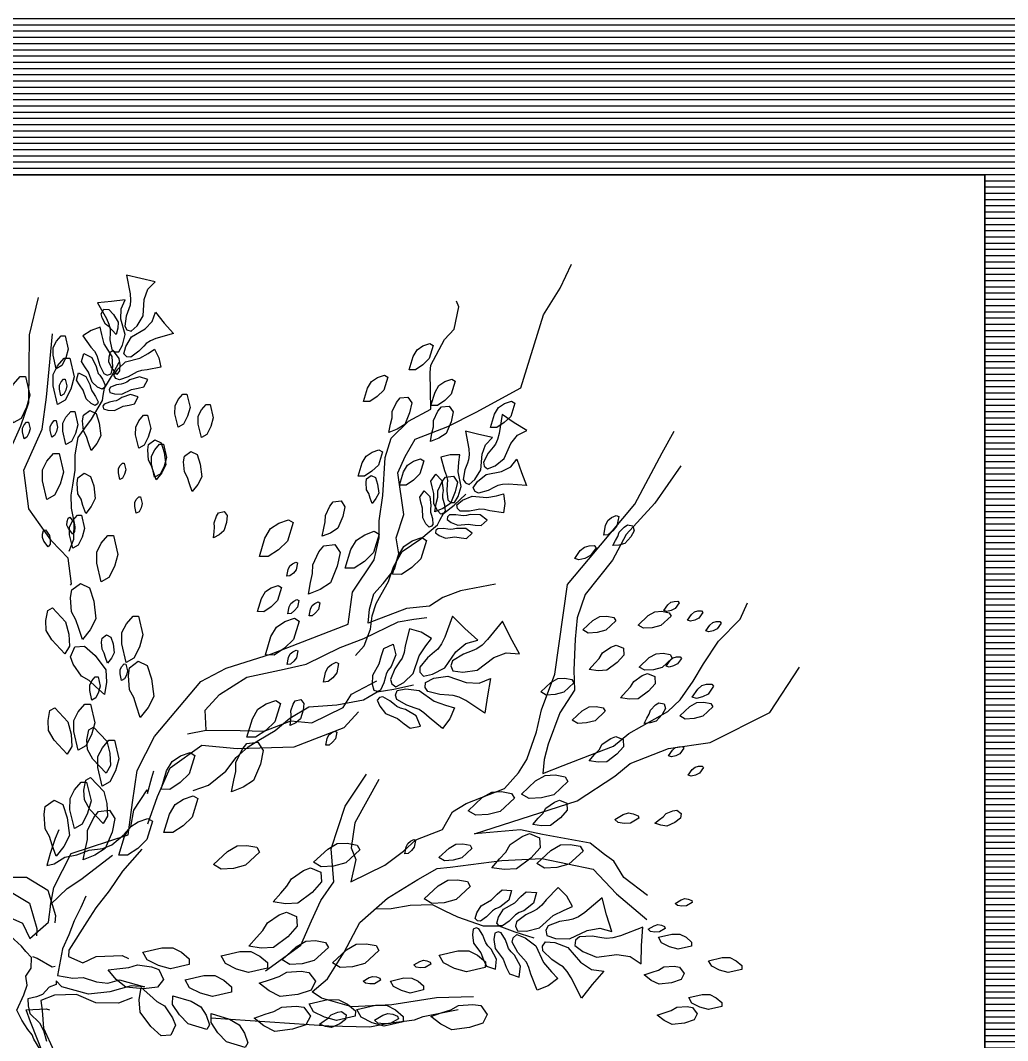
# Model space of a CAD drawing. Header units: millimetres. Extents: x 935 to 13922, y 3203 to 7816.
# Drawn here: x 2449.5 to 2607.7, y 7175.2 to 7338.7 of the extents above; entities that cross this region are included whole.
import ezdxf

# ---------------------------------------------------------------- set-up
doc = ezdxf.new("R2010")
doc.units = ezdxf.units.MM
doc.layers.get('0').update_dxf_attribs({"lineweight": 20})
doc.layers.get('Defpoints').update_dxf_attribs({"lineweight": 20})
for name, color, linetype, lineweight in [('ALBERO_rami', 33, 'Continuous', 5), ('campiture', 253, 'Continuous', 0), ('PALMA_pianta - trees palm', 74, 'Continuous', 5), ('quote', 181, 'Continuous', 0)]:
    doc.layers.add(name, color=color, linetype=linetype, lineweight=lineweight)
doc.layers.add('FIORITURA - flower', color=7, linetype='Continuous', lineweight=5, true_color=0xeb00eb)
doc.layers.add('VEGETAZIONE', color=7, linetype='Continuous', lineweight=5, true_color=0x387000)
doc.styles.get("Standard").update_dxf_attribs({"font": 'arial.ttf', "height": 12})
doc.dimstyles.new('Copia di ISO-25', dxfattribs={"dimtxt": 18, "dimasz": 4, "dimexe": 4, "dimexo": 300, "dimtad": 1, "dimdec": 0, "dimtxsty": 'Standard', "dimblk": 'OBLIQUE', "dimcen": 2.5, "dimse1": 1, "dimse2": 1, "dimadec": 0, "dimazin": 0, "dimtfac": 1, "dimtdec": 0, "dimtmove": 0, "dimatfit": 3, "dimfxl": 1, "dimfxlon": 1, "dimarcsym": 0})

# ---------------------------------------------------------------- blocks, each defined once
blk = doc.blocks.new('_Oblique')
at = {"color": 0, "linetype": 'ByBlock', "lineweight": -2}
blk.add_line((-0.5, -0.5), (0.5, 0.5), dxfattribs=at)
blk = doc.blocks.new('*D97')
at = {"layer": 'Defpoints', "color": 0, "lineweight": 15, "transparency": 16777216}
for p in [(2634.07, 7493.35), (2604.07, 7313.95), (2634.07, 7313.95)]:
    blk.add_point(p, dxfattribs=at)
at = {"layer": 'quote', "color": 0, "lineweight": -2, "transparency": 16777216}
blk.add_line((2604.07, 7493.35), (2634.07, 7493.35), dxfattribs=at)
at = {"layer": 'quote', "color": 0, "lineweight": -2, "transparency": 16777216, "xscale": 4, "yscale": 4, "zscale": 4, "rotation": 180}
blk.add_blockref('_Oblique', (2604.07, 7493.35), dxfattribs=at)
at = {"layer": 'quote', "color": 0, "lineweight": -2, "transparency": 16777216, "xscale": 4, "yscale": 4, "zscale": 4}
blk.add_blockref('_Oblique', (2634.07, 7493.35), dxfattribs=at)
at = {"layer": 'quote', "color": 0, "lineweight": 15, "transparency": 16777216, "insert": (2619.07, 7500.1), "char_height": 12, "attachment_point": 5}
blk.add_mtext('30', dxfattribs=at)

msp = doc.modelspace()

# ---------------------------------------------------------------- hatches: boundary and pattern name
at = {"layer": 'campiture'}
h = msp.add_hatch(dxfattribs=at)
h.set_pattern_fill('_USER', color=256, pattern_type=0)
h.set_pattern_definition([(0, (0, 0), (0, 1), [])])
h.paths.add_polyline_path([(1224.07, 5771.18), (2604.07, 5771.18), (2604.07, 7313.95), (2054.07, 7313.95), (2054.07, 7343.95), (2634.07, 7343.95), (2634.07, 5741.18), (1194.07, 5741.18), (1194.07, 7343.95), (1923.65, 7343.95), (1923.65, 7313.95), (1224.07, 7313.95), (1224.07, 6125.18), (1684.07, 6125.18), (1684.07, 6125.18), (1224.07, 6125.18)])

# ---------------------------------------------------------------- linework, layer by layer
for p, q in [((2604.07, 7313.95), (2054.07, 7313.95)), ((2604.07, 5771.18), (2604.07, 7313.95))]:
    msp.add_line(p, q)
at = {"layer": 'ALBERO_rami', "linetype": 'Continuous'}
for points in [[(2525.64, 7248.34), (2520.08, 7247.27), (2517.25, 7246.17), (2515.07, 7244.78), (2511.4, 7244.45), (2506.21, 7242.43), (2505.26, 7242.07), (2505.47, 7244.32), (2506.16, 7246.76), (2507.68, 7248.43), (2509.49, 7250.76), (2510.17, 7253.2), (2509.73, 7255.74), (2510.99, 7259.49), (2510.03, 7266.17), (2511.19, 7268.79), (2512.81, 7271.59), (2518.01, 7273.61), (2522.55, 7275.91), (2529.73, 7279.79), (2533.34, 7291.5), (2536.01, 7295.79), (2537.87, 7299.63)], [(2452.41, 7294.3), (2450.93, 7288.3), (2450.82, 7277.4), (2449.56, 7273.65), (2446.96, 7267.76), (2446.64, 7264.38), (2445.14, 7265.43), (2442.16, 7267.52), (2438.04, 7269.73), (2431.75, 7270.54), (2428.17, 7278.38), (2427.83, 7282.05)], [(2454.38, 7196.81), (2454.88, 7199.72), (2457.67, 7205.15), (2466.82, 7208.15), (2467.53, 7213.32), (2468.25, 7218.48), (2471.03, 7223.9), (2478.46, 7232.75), (2482.52, 7234.87), (2489.79, 7237.15), (2497.34, 7240.08), (2502.06, 7241.91), (2502.78, 7247.07), (2506.21, 7252.21), (2507.01, 7255.77), (2507.03, 7258.5), (2507.64, 7262.53), (2507.99, 7268.64), (2508.96, 7271.73), (2511.72, 7274.43), (2515.31, 7276.36), (2515.18, 7282.28), (2515.29, 7283.41), (2517.5, 7287.52), (2519.02, 7289.2), (2519.81, 7292.76), (2519.44, 7293.71)], [(2457.58, 7248.19), (2457.73, 7248.38), (2457.21, 7252.52), (2454.51, 7255.27), (2450.9, 7260.38), (2450.12, 7266.6), (2453.01, 7273.15), (2453.73, 7278.31), (2454.15, 7282.81), (2454.68, 7288.45)], [(2457.37, 7253.6), (2458.11, 7255.53), (2458.18, 7258.4), (2457.72, 7260.53), (2457.66, 7262.59), (2457.93, 7264.19), (2458.33, 7266.59), (2458.34, 7269.05), (2458.81, 7271.85), (2459.88, 7273.31), (2460.95, 7274.78), (2462.68, 7277.77), (2462.82, 7278.57), (2463.02, 7279.77), (2464.15, 7281.63), (2465.36, 7283.89)], [(2506.98, 7217.01), (2503.15, 7210.1), (2502.54, 7206.06), (2503.27, 7204.18), (2502.48, 7200.61), (2507.96, 7203.28), (2510.9, 7205.51), (2512.9, 7207.37), (2517.15, 7209.01), (2518.77, 7211.82), (2520.95, 7213.2), (2527.09, 7215.59), (2529.37, 7218.1), (2530.71, 7220.25), (2532.26, 7224.65), (2533.05, 7228.21), (2535.18, 7233.92), (2537.21, 7248.28), (2540.55, 7252.29), (2547.98, 7261.14), (2552.39, 7269.37), (2554.31, 7272.83)], [(2555.37, 7267.27), (2551.17, 7261.3), (2546.61, 7256.27), (2544.4, 7252.16), (2540.02, 7246.66), (2538.76, 7242.91), (2538.44, 7239.53), (2538.2, 7234.55), (2538.35, 7231.35), (2535.96, 7227.71), (2534.12, 7222.66), (2533.44, 7220.22), (2533.23, 7217.97), (2536.53, 7219.25), (2540.78, 7220.9), (2544.55, 7222.36), (2547.02, 7224.4), (2553.26, 7227.91), (2555.26, 7229.77), (2557.36, 7232.76), (2558.99, 7235.56), (2561.38, 7239.2), (2564.89, 7242.74), (2566.05, 7245.36)], [(2503.26, 7236.87), (2504.6, 7238.44), (2505.63, 7241.12), (2505.91, 7243.28), (2506.54, 7245.25), (2507.33, 7246.66), (2508.51, 7248.78), (2509.34, 7251.1), (2510.72, 7253.58), (2512.22, 7254.6), (2513.72, 7255.62), (2516.36, 7257.86), (2516.75, 7258.57), (2517.34, 7259.63), (2519.04, 7261.01), (2520.93, 7262.73)], [(2479.32, 7224.94), (2479.16, 7228.14), (2481.45, 7230.65), (2485.8, 7233.43), (2491.83, 7234.68), (2495.32, 7235.49), (2500.8, 7238.16), (2504.58, 7239.63), (2510.06, 7242.3), (2512.6, 7242.74), (2514.67, 7243)], [(2550.04, 7198.43), (2546.21, 7201.29), (2544.64, 7203.94), (2543.15, 7204.99), (2540.82, 7206.8), (2533.22, 7208.19), (2529.65, 7208.98), (2522.31, 7208.3), (2538.73, 7213.59), (2544.79, 7217.57), (2547.25, 7219.61), (2553.39, 7221.99), (2560.08, 7222.96), (2569.62, 7227.74), (2574.4, 7235.03)], [(2476.3, 7224.32), (2479.32, 7224.94), (2484.77, 7224.89), (2488.62, 7224.75), (2492.87, 7226.4), (2496.25, 7226.09), (2501.26, 7228.57), (2502.6, 7230.72), (2506.67, 7232.84)], [(2477.24, 7215.25), (2479.67, 7216.11), (2482.45, 7218.36), (2484.11, 7220.53), (2486.02, 7222.26), (2487.76, 7223.3), (2490.37, 7224.86), (2492.71, 7226.85), (2495.76, 7228.67), (2498.02, 7228.84), (2500.27, 7229.01), (2504.53, 7229.78), (2505.4, 7230.3), (2506.7, 7231.08), (2509.4, 7231.51), (2512.52, 7232.2)], [(2469.94, 7209.91), (2471.49, 7214.31), (2473.52, 7218.89), (2478.63, 7222.51), (2484.27, 7221.98), (2493.39, 7222.26), (2501.42, 7225.37), (2503.7, 7227.89)], [(2455.72, 7208.93), (2455.12, 7207.56), (2454.34, 7205.18), (2453.76, 7203.25), (2454.98, 7203.53), (2456.66, 7204.56), (2458.6, 7204.94), (2460.57, 7205.7), (2462.73, 7205.97), (2464.21, 7206.55), (2466.2, 7208.26), (2467.26, 7209.43), (2467.74, 7212.08), (2469.87, 7215.36), (2469.9, 7214.8), (2470.61, 7217.35), (2470.95, 7218.43)], [(2488.81, 7186.34), (2494.48, 7190.45), (2496.21, 7194.38), (2497.66, 7197.65), (2499.76, 7200.64), (2499.34, 7205.91), (2501.58, 7212.75), (2505.02, 7217.88)], [(2430.98, 7198.08), (2441, 7200.06), (2442.11, 7197.74), (2445.34, 7195.41), (2447.86, 7194.9), (2449.9, 7194.01), (2451.08, 7191.51), (2454.07, 7194.15), (2454.43, 7197.03), (2457.06, 7199.53), (2459.23, 7201.01), (2464.29, 7204.87)], [(2468.98, 7205.85), (2465.91, 7202.33), (2463.75, 7199.17), (2461.64, 7196.45), (2460.19, 7194.19), (2457.28, 7189.69), (2457.27, 7188.63), (2459.57, 7187.61), (2461.7, 7188.65), (2465.87, 7188.79), (2466.89, 7188.34)], [(2443.82, 7204.45), (2445.04, 7202.28), (2448.04, 7201.36), (2450.5, 7201.37), (2453.95, 7199.3), (2455.15, 7195.23), (2455.05, 7194.04)], [(2522.13, 7182.18), (2516.2, 7182.05), (2509.04, 7180.9), (2502.65, 7180.59), (2497.77, 7181.96), (2496.28, 7183.01), (2498.74, 7185.05), (2501.42, 7189.34), (2503.92, 7194.11), (2508.38, 7198.01), (2513.21, 7200.97), (2516.33, 7202.73), (2518.4, 7202.99), (2526.68, 7204.03), (2533.08, 7204.34), (2541.34, 7202.66), (2545.06, 7198.67), (2549.9, 7194.58)], [(2440.87, 7202.37), (2442.09, 7200.2), (2445.09, 7199.28), (2447.55, 7199.29), (2451, 7197.22), (2452.2, 7193.15), (2452.11, 7191.96)], [(2460.03, 7198.31), (2459.23, 7196.48), (2458.16, 7194.37), (2457.31, 7192.15), (2456.31, 7189.87), (2455.51, 7185.59), (2457.93, 7185.2), (2459.6, 7185.28), (2461.75, 7184.61), (2463.55, 7184.36), (2465.42, 7184.9), (2469.44, 7183.81), (2467.31, 7183.93), (2463.9, 7182.98), (2460.45, 7182.59), (2456.21, 7183.78), (2455.27, 7184.74), (2455.3, 7184.18), (2454.15, 7183.74), (2453.09, 7182.57), (2452.1, 7182.19), (2450.72, 7181.84), (2450.77, 7180.73), (2451.06, 7179.51), (2452.58, 7178.02), (2453.25, 7176.77), (2453.73, 7175.07)], [(2506.43, 7196.31), (2508.95, 7196.35), (2511.98, 7196.9), (2515.52, 7196.96), (2517.56, 7195.97), (2519.6, 7194.99), (2523.67, 7193.54), (2524.69, 7193.55), (2526.21, 7193.57), (2528.75, 7192.6), (2531.81, 7191.63)], [(2452.73, 7173.73), (2451.7, 7175.41), (2451.45, 7176.07), (2450.73, 7176.93), (2449.77, 7178.45), (2448.97, 7180.03), (2450.07, 7182.53), (2450.61, 7184.07), (2450.43, 7185.51), (2451.26, 7186.78), (2451.35, 7188.51), (2450.41, 7189.47), (2449.7, 7190.33), (2447.95, 7191.92)], [(2451.49, 7188.66), (2452.25, 7188.36), (2454.66, 7187.02), (2455.11, 7187.09)], [(2467.45, 7182.01), (2465.24, 7181.15), (2461.62, 7181.23), (2458.56, 7182.58), (2455.01, 7182.47), (2452.8, 7181.61), (2453.01, 7180), (2453.27, 7177.14), (2454.88, 7173.54), (2457.23, 7171.28), (2459.49, 7169.83), (2462.12, 7165.78), (2464.06, 7162.95), (2463.35, 7158.23), (2465.85, 7151.81)], [(2488.99, 7136.75), (2488.74, 7137.4), (2484.91, 7140.26), (2482.22, 7143.02), (2478.21, 7146.35), (2475.4, 7147.97), (2472.89, 7150.25), (2471.97, 7152.61), (2470.98, 7156.57), (2469.88, 7159.4), (2468.5, 7161.58), (2467.29, 7163.28), (2463.18, 7165.49), (2459.06, 7167.69), (2457.49, 7170.34), (2453.56, 7172.07), (2452.28, 7175.37), (2451.18, 7178.2), (2450.45, 7180.09), (2453.65, 7180.25), (2454.23, 7180.1)], [(2480.07, 7178.83), (2498.95, 7177.53), (2505.53, 7177.37), (2508.54, 7177.99), (2512.68, 7178.51), (2514.1, 7179.06), (2519.66, 7180.13)]]:
    msp.add_lwpolyline(points, dxfattribs=at)
at = {"layer": 'FIORITURA - flower', "color": 232, "linetype": 'Continuous', "true_color": 0xe00070}
for points in [[(2467.11, 7294.87), (2467.19, 7293.87), (2467.12, 7293.04), (2466.92, 7292.46), (2466.51, 7291.31), (2466.26, 7289.67), (2466.61, 7289.12), (2467.28, 7288.88), (2468.23, 7289.74), (2469.22, 7291.33), (2469.38, 7293.97), (2469.95, 7295.61), (2471.13, 7296.81), (2468.82, 7297.3), (2466.54, 7297.87), (2467.11, 7294.87)], [(2463.34, 7290.9), (2463.72, 7290.03), (2463.91, 7289.25), (2463.91, 7288.67), (2463.9, 7287.51), (2464.18, 7285.96), (2464.66, 7285.57), (2465.34, 7285.57), (2465.93, 7286.63), (2466.32, 7288.37), (2465.66, 7290.79), (2465.67, 7292.44), (2466.35, 7293.88), (2464.13, 7293.61), (2461.9, 7293.42), (2463.34, 7290.9)], [(2471.26, 7287.69), (2470.38, 7287.33), (2469.7, 7286.91), (2469.3, 7286.49), (2468.5, 7285.65), (2467.22, 7284.73), (2466.6, 7284.79), (2466.11, 7285.26), (2466.43, 7286.43), (2467.36, 7287.95), (2469.52, 7289.23), (2470.66, 7290.41), (2471.17, 7291.93), (2472.58, 7290.18), (2474.05, 7288.5), (2471.26, 7287.69)], [(2460.85, 7286.34), (2461.43, 7285.65), (2461.81, 7284.99), (2461.96, 7284.46), (2462.26, 7283.4), (2462.93, 7282.07), (2463.47, 7281.84), (2464.08, 7282.02), (2464.33, 7283.14), (2464.24, 7284.82), (2462.99, 7286.85), (2462.57, 7288.35), (2462.32, 7289.5), (2460.86, 7289.01), (2459.57, 7288.14), (2460.85, 7286.34)], [(2461.71, 7283.24), (2461.83, 7282.62), (2462.02, 7282.12), (2462.25, 7281.81), (2462.69, 7281.18), (2463.13, 7280.22), (2463.02, 7279.83), (2462.65, 7279.57), (2461.92, 7279.92), (2461.04, 7280.72), (2460.48, 7282.3), (2459.85, 7283.19), (2459.35, 7284.02), (2459.71, 7285.3), (2460.97, 7284.66), (2461.71, 7283.24)], [(2469.87, 7282.69), (2468.97, 7282.59), (2468.24, 7282.38), (2467.77, 7282.11), (2466.81, 7281.56), (2465.41, 7281.06), (2464.86, 7281.28), (2464.54, 7281.83), (2465.14, 7282.81), (2466.38, 7283.95), (2468.69, 7284.54), (2470.04, 7285.32), (2471.02, 7285.98), (2471.72, 7284.6), (2472.04, 7283.09), (2469.87, 7282.69)], [(2460.69, 7280.31), (2460.81, 7279.75), (2460.98, 7279.3), (2461.18, 7279.01), (2461.59, 7278.43), (2461.99, 7277.57), (2461.89, 7277.21), (2461.55, 7276.97), (2460.89, 7277.29), (2460.09, 7278.02), (2459.58, 7279.45), (2459, 7280.27), (2458.55, 7281.01), (2458.88, 7282.19), (2460.02, 7281.6), (2460.69, 7280.31)], [(2467.1, 7281.06), (2466.58, 7280.7), (2466.09, 7280.47), (2465.71, 7280.4), (2464.95, 7280.26), (2463.97, 7279.88), (2463.78, 7279.52), (2463.86, 7279.07), (2464.63, 7278.82), (2465.82, 7278.78), (2467.32, 7279.52), (2468.4, 7279.73), (2469.33, 7279.97), (2469.97, 7281.15), (2468.62, 7281.56), (2467.1, 7281.06)], [(2465.79, 7278.25), (2465.31, 7277.92), (2464.87, 7277.72), (2464.53, 7277.65), (2463.83, 7277.52), (2462.94, 7277.18), (2462.77, 7276.85), (2462.84, 7276.44), (2463.54, 7276.22), (2464.62, 7276.18), (2465.99, 7276.85), (2466.97, 7277.04), (2467.81, 7277.26), (2468.39, 7278.33), (2467.17, 7278.71), (2465.79, 7278.25)], [(2526.26, 7272.49), (2526, 7271.53), (2525.65, 7270.76), (2525.27, 7270.29), (2524.5, 7269.33), (2523.72, 7267.87), (2523.86, 7267.24), (2524.41, 7266.79), (2525.59, 7267.28), (2527.06, 7268.46), (2528.1, 7270.89), (2529.18, 7272.23), (2530.69, 7272.98), (2528.68, 7274.21), (2526.73, 7275.51), (2526.26, 7272.49)], [(2521.37, 7270.02), (2521.44, 7269.07), (2521.36, 7268.27), (2521.16, 7267.73), (2520.77, 7266.64), (2520.51, 7265.08), (2520.84, 7264.55), (2521.47, 7264.32), (2522.38, 7265.13), (2523.34, 7266.63), (2523.52, 7269.14), (2524.08, 7270.68), (2525.21, 7271.82), (2523.02, 7272.3), (2520.86, 7272.87), (2521.37, 7270.02)], [(2517.5, 7266.55), (2517.82, 7265.7), (2517.95, 7264.96), (2517.92, 7264.41), (2517.85, 7263.31), (2518.03, 7261.83), (2518.46, 7261.44), (2519.1, 7261.4), (2519.71, 7262.37), (2520.18, 7263.99), (2519.69, 7266.32), (2519.79, 7267.87), (2519.94, 7269.04), (2518.4, 7269.06), (2516.9, 7268.68), (2517.5, 7266.55)], [(2527.76, 7264.34), (2526.81, 7264.29), (2526.03, 7264.12), (2525.51, 7263.86), (2524.47, 7263.34), (2522.96, 7262.91), (2522.4, 7263.17), (2522.1, 7263.77), (2522.79, 7264.77), (2524.17, 7265.89), (2526.64, 7266.37), (2528.11, 7267.11), (2529.1, 7268.36), (2529.84, 7266.24), (2530.66, 7264.17), (2527.76, 7264.34)], [(2517.27, 7263.35), (2517.18, 7262.72), (2517.19, 7262.19), (2517.3, 7261.81), (2517.51, 7261.07), (2517.6, 7260.02), (2517.36, 7259.69), (2516.93, 7259.57), (2516.36, 7260.14), (2515.8, 7261.19), (2515.8, 7262.87), (2515.5, 7263.92), (2515.31, 7264.86), (2516.08, 7265.96), (2517.05, 7264.93), (2517.27, 7263.35)], [(2515.33, 7260.92), (2515.25, 7260.35), (2515.26, 7259.87), (2515.36, 7259.53), (2515.55, 7258.85), (2515.63, 7257.9), (2515.42, 7257.6), (2515.02, 7257.49), (2514.51, 7258.01), (2514, 7258.96), (2513.99, 7260.49), (2513.72, 7261.45), (2513.55, 7262.3), (2514.25, 7263.3), (2515.13, 7262.37), (2515.33, 7260.92)], [(2524.77, 7260.09), (2523.89, 7260.3), (2523.14, 7260.35), (2522.6, 7260.25), (2521.52, 7260.05), (2520.03, 7260.05), (2519.58, 7260.44), (2519.47, 7261.07), (2520.36, 7261.79), (2521.92, 7262.45), (2524.28, 7262.23), (2525.82, 7262.51), (2526.96, 7262.81), (2527.16, 7261.27), (2526.96, 7259.74), (2524.77, 7260.09)], [(2521.62, 7259.48), (2521.01, 7259.32), (2520.48, 7259.27), (2520.09, 7259.33), (2519.33, 7259.45), (2518.28, 7259.42), (2517.97, 7259.14), (2517.9, 7258.7), (2518.54, 7258.2), (2519.65, 7257.77), (2521.31, 7257.96), (2522.4, 7257.79), (2523.35, 7257.72), (2524.35, 7258.6), (2523.22, 7259.45), (2521.62, 7259.48)], [(2519.44, 7257.27), (2518.88, 7257.12), (2518.4, 7257.08), (2518.05, 7257.14), (2517.36, 7257.25), (2516.41, 7257.22), (2516.13, 7256.97), (2516.06, 7256.56), (2516.65, 7256.11), (2517.65, 7255.72), (2519.16, 7255.89), (2520.15, 7255.74), (2521.02, 7255.67), (2521.93, 7256.48), (2520.9, 7257.24), (2519.44, 7257.27)], [(2517.56, 7239.81), (2517.04, 7238.74), (2516.45, 7237.93), (2515.9, 7237.46), (2514.79, 7236.53), (2513.54, 7235), (2513.56, 7234.23), (2514.11, 7233.58), (2515.59, 7233.88), (2517.57, 7234.92), (2519.33, 7237.51), (2520.9, 7238.84), (2522.84, 7239.36), (2520.77, 7241.25), (2518.79, 7243.22), (2517.56, 7239.81)], [(2524.39, 7239.44), (2523.51, 7238.55), (2522.65, 7237.94), (2521.94, 7237.67), (2520.52, 7237.11), (2518.76, 7236.02), (2518.51, 7235.25), (2518.83, 7234.42), (2520.41, 7234.21), (2522.73, 7234.56), (2525.38, 7236.55), (2527.39, 7237.33), (2529.5, 7237.19), (2528.08, 7239.78), (2526.79, 7242.41), (2524.39, 7239.44)], [(2511.2, 7238.47), (2511.01, 7237.36), (2510.69, 7236.47), (2510.31, 7235.9), (2509.55, 7234.76), (2508.82, 7233.04), (2509.04, 7232.34), (2509.71, 7231.9), (2510.98, 7232.56), (2512.5, 7234.03), (2513.42, 7236.85), (2514.5, 7238.47), (2515.4, 7239.64), (2513.74, 7240.63), (2511.88, 7241.16), (2511.2, 7238.47)], [(2508.95, 7235.15), (2508.45, 7234.53), (2508.14, 7233.94), (2508.02, 7233.47), (2507.78, 7232.54), (2507.23, 7231.35), (2506.76, 7231.13), (2506.21, 7231.27), (2505.96, 7232.25), (2506.01, 7233.74), (2507.05, 7235.55), (2507.39, 7236.88), (2507.77, 7238.02), (2509.29, 7238.72), (2509.7, 7237), (2508.95, 7235.15)], [(2520.92, 7229.67), (2519.87, 7230.22), (2518.91, 7230.51), (2518.19, 7230.56), (2516.74, 7230.64), (2514.83, 7231.12), (2514.39, 7231.75), (2514.44, 7232.59), (2515.81, 7233.24), (2518.01, 7233.59), (2520.97, 7232.57), (2523.03, 7232.45), (2524.89, 7233.19), (2524.36, 7230.43), (2523.95, 7227.67), (2520.92, 7229.67)], [(2515.03, 7226.94), (2514.21, 7227.71), (2513.43, 7228.23), (2512.78, 7228.47), (2511.48, 7228.93), (2509.87, 7229.86), (2509.63, 7230.56), (2509.9, 7231.31), (2511.32, 7231.54), (2513.41, 7231.28), (2515.84, 7229.56), (2517.68, 7228.91), (2519.1, 7228.51), (2518.36, 7226.72), (2517.18, 7225.19), (2515.03, 7226.94)], [(2511.24, 7228.25), (2510.47, 7228.45), (2509.87, 7228.73), (2509.49, 7229.04), (2508.74, 7229.65), (2507.59, 7230.27), (2507.08, 7230.16), (2506.73, 7229.72), (2507.11, 7228.79), (2508.04, 7227.62), (2509.96, 7226.79), (2511.03, 7225.93), (2512.01, 7225.25), (2513.65, 7225.59), (2512.95, 7227.21), (2511.24, 7228.25)], [(2526.35, 7196.56), (2525.68, 7196.29), (2525.17, 7195.97), (2524.86, 7195.66), (2524.25, 7195.03), (2523.27, 7194.34), (2522.8, 7194.39), (2522.43, 7194.75), (2522.68, 7195.63), (2523.39, 7196.78), (2525.04, 7197.73), (2525.91, 7198.62), (2526.73, 7199.34), (2528.24, 7199.21), (2527.78, 7197.67), (2526.35, 7196.56)], [(2530.18, 7195.98), (2529.45, 7195.68), (2528.88, 7195.33), (2528.54, 7194.99), (2527.87, 7194.29), (2526.79, 7193.54), (2526.28, 7193.59), (2525.88, 7193.98), (2526.15, 7194.95), (2526.93, 7196.22), (2528.74, 7197.27), (2529.7, 7198.25), (2530.6, 7199.04), (2532.26, 7198.9), (2531.76, 7197.2), (2530.18, 7195.98)], [(2533.79, 7197.72), (2533.07, 7196.86), (2532.35, 7196.24), (2531.74, 7195.94), (2530.51, 7195.33), (2529.02, 7194.21), (2528.86, 7193.49), (2529.21, 7192.78), (2530.65, 7192.72), (2532.7, 7193.22), (2534.91, 7195.21), (2536.66, 7196.07), (2538.02, 7196.64), (2537.08, 7198.32), (2535.73, 7199.71), (2533.79, 7197.72)], [(2539.97, 7195.7), (2538.98, 7195.03), (2538.07, 7194.63), (2537.36, 7194.5), (2535.93, 7194.24), (2534.09, 7193.55), (2533.72, 7192.87), (2533.87, 7192.03), (2535.3, 7191.55), (2537.53, 7191.46), (2540.36, 7192.83), (2542.38, 7193.19), (2544.32, 7192.67), (2543.47, 7195.34), (2542.74, 7198.04), (2539.97, 7195.7)], [(2524.97, 7189.83), (2524.46, 7190.34), (2524.11, 7190.83), (2523.95, 7191.24), (2523.64, 7192.06), (2523.01, 7193.08), (2522.56, 7193.22), (2522.08, 7193.04), (2521.96, 7192.13), (2522.16, 7190.79), (2523.3, 7189.26), (2523.75, 7188.1), (2524.21, 7187.12), (2525.65, 7186.64), (2525.84, 7188.23), (2524.97, 7189.83)], [(2545.7, 7191.96), (2544.49, 7191.63), (2543.45, 7191.54), (2542.69, 7191.66), (2541.18, 7191.89), (2539.11, 7191.82), (2538.51, 7191.27), (2538.38, 7190.39), (2539.64, 7189.43), (2541.83, 7188.57), (2545.11, 7188.97), (2547.25, 7188.63), (2549, 7187.46), (2549.07, 7190.41), (2549.26, 7193.34), (2545.7, 7191.96)], [(2528.72, 7188.85), (2528.16, 7189.41), (2527.77, 7189.95), (2527.6, 7190.41), (2527.25, 7191.31), (2526.56, 7192.43), (2526.07, 7192.58), (2525.55, 7192.38), (2525.41, 7191.38), (2525.63, 7189.91), (2526.88, 7188.23), (2527.37, 7186.95), (2527.89, 7185.87), (2529.47, 7185.34), (2529.68, 7187.1), (2528.72, 7188.85)], [(2531.34, 7185.82), (2531.03, 7186.9), (2530.61, 7187.74), (2530.16, 7188.27), (2529.27, 7189.31), (2528.34, 7190.93), (2528.48, 7191.65), (2529.09, 7192.17), (2530.43, 7191.66), (2532.12, 7190.38), (2533.36, 7187.68), (2534.62, 7186.2), (2535.65, 7185.15), (2534.12, 7183.97), (2532.34, 7183.23), (2531.34, 7185.82)], [(2537.81, 7185.24), (2537.17, 7186.24), (2536.5, 7186.97), (2535.89, 7187.37), (2534.68, 7188.17), (2533.26, 7189.54), (2533.19, 7190.31), (2533.66, 7191.01), (2535.17, 7190.89), (2537.25, 7190.09), (2539.31, 7187.72), (2541.03, 7186.59), (2543, 7186.3), (2541.17, 7184.18), (2539.44, 7181.99), (2537.81, 7185.24)]]:
    msp.add_lwpolyline(points, dxfattribs=at)
at = {"layer": 'PALMA_pianta - trees palm', "color": 95}
for points in [[(2463.77, 7289.6), (2463.2, 7290.03), (2462.65, 7291.04), (2462.48, 7291.64), (2462.92, 7292.41), (2463.71, 7292.37), (2464.46, 7291.55), (2465.19, 7290.32), (2465.14, 7289.34), (2464.9, 7288.36), (2464.25, 7289.05)], [(2455.29, 7282.86), (2454.79, 7285.01), (2454.8, 7286.27), (2455.31, 7287.28), (2456.07, 7288.16), (2456.7, 7288.16), (2457.2, 7286.01), (2456.81, 7284.62), (2456.17, 7283.36)], [(2511.81, 7282.71), (2512.45, 7284.82), (2513.09, 7285.91), (2514.03, 7286.53), (2515.13, 7286.91), (2515.68, 7286.59), (2515.03, 7284.49), (2514.01, 7283.48), (2512.83, 7282.7)], [(2465.01, 7281.94), (2464.08, 7283.17), (2463.72, 7283.98), (2463.76, 7284.77), (2464, 7285.55), (2464.4, 7285.73), (2465.33, 7284.49), (2465.48, 7283.5), (2465.43, 7282.51)], [(2455.49, 7277.14), (2454.79, 7280.14), (2454.8, 7281.91), (2455.51, 7283.32), (2456.58, 7284.55), (2457.46, 7284.55), (2458.16, 7281.54), (2457.62, 7279.6), (2456.73, 7277.84)], [(2448.41, 7274.21), (2447.71, 7277.22), (2447.72, 7278.98), (2448.43, 7280.4), (2449.5, 7281.63), (2450.38, 7281.62), (2451.07, 7278.62), (2450.54, 7276.68), (2449.65, 7274.91)], [(2504.53, 7277.63), (2505.18, 7279.74), (2505.81, 7280.83), (2506.76, 7281.45), (2507.86, 7281.83), (2508.4, 7281.52), (2507.76, 7279.41), (2506.73, 7278.4), (2505.55, 7277.62)], [(2456.04, 7278.54), (2455.79, 7279.61), (2455.79, 7280.24), (2456.05, 7280.75), (2456.43, 7281.19), (2456.74, 7281.19), (2456.99, 7280.11), (2456.8, 7279.42), (2456.48, 7278.79)], [(2515.33, 7276.98), (2515.98, 7279.09), (2516.61, 7280.18), (2517.56, 7280.8), (2518.66, 7281.18), (2519.2, 7280.86), (2518.56, 7278.76), (2517.53, 7277.75), (2516.35, 7276.97)], [(2474.81, 7273.5), (2474.31, 7275.65), (2474.32, 7276.91), (2474.83, 7277.92), (2475.59, 7278.8), (2476.22, 7278.79), (2476.72, 7276.65), (2476.33, 7275.26), (2475.69, 7274)], [(2509.09, 7274.97), (2509.1, 7275.99), (2509.81, 7277.47), (2510.37, 7278.17), (2511.62, 7278.32), (2512.24, 7277.37), (2511.91, 7275.81), (2511.12, 7273.94), (2509.93, 7273.17), (2508.6, 7272.63), (2508.86, 7273.95)], [(2478.54, 7271.83), (2478.05, 7273.98), (2478.05, 7275.24), (2478.56, 7276.25), (2479.32, 7277.13), (2479.95, 7277.13), (2480.45, 7274.98), (2480.06, 7273.59), (2479.43, 7272.33)], [(2515.72, 7273.54), (2515.73, 7274.56), (2516.45, 7276.04), (2517, 7276.74), (2518.26, 7276.88), (2518.88, 7275.94), (2518.55, 7274.37), (2517.75, 7272.5), (2516.57, 7271.73), (2515.23, 7271.19), (2515.49, 7272.51)], [(2524.88, 7273.46), (2525.53, 7275.57), (2526.16, 7276.66), (2527.11, 7277.28), (2528.21, 7277.66), (2528.75, 7277.34), (2528.11, 7275.23), (2527.08, 7274.22), (2525.9, 7273.45)], [(2456.84, 7270.7), (2456.34, 7272.85), (2456.34, 7274.11), (2456.85, 7275.12), (2457.61, 7276), (2458.24, 7276), (2458.74, 7273.85), (2458.36, 7272.46), (2457.72, 7271.2)], [(2460.13, 7272), (2459.63, 7272.89), (2459.51, 7274.53), (2459.64, 7275.41), (2460.65, 7276.17), (2461.66, 7275.66), (2462.16, 7274.14), (2462.41, 7272.12), (2461.77, 7270.86), (2460.88, 7269.73), (2460.44, 7271)], [(2468.51, 7270.11), (2468.01, 7272.26), (2468.02, 7273.52), (2468.53, 7274.53), (2469.29, 7275.41), (2469.92, 7275.4), (2470.42, 7273.26), (2470.03, 7271.87), (2469.4, 7270.61)], [(2450.14, 7271.65), (2449.89, 7272.72), (2449.89, 7273.35), (2450.15, 7273.86), (2450.53, 7274.3), (2450.84, 7274.29), (2451.09, 7273.22), (2450.9, 7272.53), (2450.58, 7271.9)], [(2454.56, 7271.9), (2454.31, 7272.97), (2454.31, 7273.6), (2454.57, 7274.1), (2454.95, 7274.55), (2455.26, 7274.54), (2455.51, 7273.47), (2455.32, 7272.78), (2455, 7272.15)], [(2470.57, 7267.32), (2470.07, 7268.21), (2469.95, 7269.85), (2470.08, 7270.73), (2471.09, 7271.48), (2472.1, 7270.97), (2472.6, 7269.46), (2472.84, 7267.44), (2472.21, 7266.18), (2471.32, 7265.04), (2470.88, 7266.32)], [(2471.05, 7265.46), (2470.55, 7267.61), (2470.56, 7268.87), (2471.07, 7269.88), (2471.83, 7270.76), (2472.46, 7270.76), (2472.96, 7268.61), (2472.57, 7267.22), (2471.94, 7265.96)], [(2453.78, 7261.88), (2453.08, 7264.89), (2453.09, 7266.65), (2453.8, 7268.06), (2454.87, 7269.3), (2455.75, 7269.29), (2456.45, 7266.28), (2455.91, 7264.34), (2455.02, 7262.58)], [(2476.32, 7265.44), (2475.82, 7266.32), (2475.7, 7267.96), (2475.83, 7268.85), (2476.84, 7269.6), (2477.85, 7269.09), (2478.35, 7267.57), (2478.6, 7265.55), (2477.96, 7264.29), (2477.07, 7263.16), (2476.63, 7264.43)], [(2503.67, 7265.66), (2504.32, 7267.77), (2504.95, 7268.86), (2505.9, 7269.48), (2507, 7269.86), (2507.54, 7269.54), (2506.9, 7267.43), (2505.87, 7266.42), (2504.69, 7265.65)], [(2465.49, 7265.09), (2465.24, 7266.16), (2465.24, 7266.8), (2465.5, 7267.3), (2465.88, 7267.74), (2466.19, 7267.74), (2466.44, 7266.66), (2466.25, 7265.97), (2465.93, 7265.34)], [(2510.31, 7264.22), (2510.95, 7266.33), (2511.59, 7267.42), (2512.53, 7268.04), (2513.63, 7268.42), (2514.18, 7268.11), (2513.53, 7266), (2512.51, 7264.99), (2511.33, 7264.21)], [(2459.26, 7261.95), (2458.76, 7262.83), (2458.64, 7264.47), (2458.77, 7265.36), (2459.78, 7266.11), (2460.79, 7265.6), (2461.29, 7264.08), (2461.53, 7262.06), (2460.9, 7260.8), (2460.01, 7259.67), (2459.57, 7260.94)], [(2505.36, 7262.84), (2505, 7263.46), (2504.92, 7264.61), (2505.01, 7265.23), (2505.72, 7265.76), (2506.43, 7265.4), (2506.78, 7264.34), (2506.95, 7262.93), (2506.5, 7262.04), (2505.88, 7261.25), (2505.57, 7262.14)], [(2516.41, 7262.27), (2516.41, 7263.29), (2517.13, 7264.77), (2517.68, 7265.47), (2518.94, 7265.62), (2519.56, 7264.67), (2519.23, 7263.11), (2518.43, 7261.24), (2517.25, 7260.46), (2515.92, 7259.93), (2516.17, 7261.25)], [(2468.11, 7259.69), (2467.86, 7260.76), (2467.86, 7261.4), (2468.12, 7261.9), (2468.5, 7262.34), (2468.81, 7262.34), (2469.06, 7261.26), (2468.87, 7260.57), (2468.55, 7259.94)], [(2498.4, 7258.34), (2498.41, 7259.36), (2499.12, 7260.84), (2499.68, 7261.54), (2500.93, 7261.69), (2501.55, 7260.74), (2501.22, 7259.18), (2500.43, 7257.31), (2499.24, 7256.53), (2497.91, 7256), (2498.17, 7257.32)], [(2457.92, 7256.35), (2457.26, 7257.23), (2457, 7257.81), (2457.03, 7258.37), (2457.2, 7258.93), (2457.49, 7259.06), (2458.15, 7258.18), (2458.26, 7257.47), (2458.22, 7256.76)], [(2457.93, 7254.09), (2457.43, 7256.24), (2457.43, 7257.5), (2457.94, 7258.51), (2458.7, 7259.39), (2459.33, 7259.38), (2459.83, 7257.24), (2459.45, 7255.85), (2458.81, 7254.59)], [(2480.65, 7257.45), (2480.59, 7258.16), (2480.98, 7259.24), (2481.31, 7259.77), (2482.17, 7259.96), (2482.67, 7259.35), (2482.56, 7258.24), (2482.14, 7256.88), (2481.38, 7256.25), (2480.49, 7255.78), (2480.57, 7256.72)], [(2487.83, 7252.75), (2488.73, 7255.7), (2489.62, 7257.23), (2490.94, 7258.1), (2492.48, 7258.63), (2493.25, 7258.19), (2492.35, 7255.23), (2490.91, 7253.82), (2489.26, 7252.74)], [(2543, 7256.19), (2543.29, 7257.71), (2543.66, 7258.51), (2544.27, 7259.01), (2545.01, 7259.36), (2545.41, 7259.18), (2545.12, 7257.66), (2544.48, 7256.89), (2543.71, 7256.26)], [(2453.99, 7254.33), (2453.32, 7255.21), (2453.07, 7255.79), (2453.09, 7256.35), (2453.26, 7256.91), (2453.55, 7257.03), (2454.22, 7256.15), (2454.32, 7255.44), (2454.29, 7254.74)], [(2545.27, 7255.98), (2545.5, 7256.66), (2546.29, 7257.49), (2546.81, 7257.83), (2547.68, 7257.66), (2547.89, 7256.9), (2547.33, 7255.93), (2546.39, 7254.85), (2545.44, 7254.59), (2544.44, 7254.52), (2544.89, 7255.35)], [(2462.49, 7248.7), (2461.79, 7251.7), (2461.8, 7253.47), (2462.51, 7254.88), (2463.58, 7256.11), (2464.46, 7256.11), (2465.16, 7253.1), (2464.62, 7251.16), (2463.73, 7249.4)], [(2501.6, 7250.92), (2502.5, 7253.87), (2503.39, 7255.39), (2504.71, 7256.26), (2506.25, 7256.8), (2507.01, 7256.35), (2506.11, 7253.4), (2504.67, 7251.98), (2503.02, 7250.9)], [(2509.19, 7249.91), (2510.09, 7252.86), (2510.98, 7254.39), (2512.31, 7255.25), (2513.84, 7255.79), (2514.61, 7255.34), (2513.71, 7252.39), (2512.27, 7250.98), (2510.62, 7249.9)], [(2496.37, 7250.02), (2496.38, 7251.45), (2497.38, 7253.52), (2498.16, 7254.5), (2499.91, 7254.7), (2500.78, 7253.38), (2500.32, 7251.19), (2499.21, 7248.57), (2497.55, 7247.49), (2495.68, 7246.74), (2496.04, 7248.59)], [(2538.36, 7252.43), (2539.25, 7253.7), (2539.91, 7254.28), (2540.67, 7254.49), (2541.49, 7254.51), (2541.78, 7254.18), (2540.9, 7252.91), (2539.99, 7252.46), (2539.04, 7252.21)], [(2492.23, 7249.6), (2492.44, 7250.68), (2492.7, 7251.25), (2493.13, 7251.61), (2493.66, 7251.86), (2493.95, 7251.73), (2493.74, 7250.65), (2493.28, 7250.09), (2492.73, 7249.64)], [(2458.45, 7242.63), (2457.75, 7243.87), (2457.58, 7246.17), (2457.76, 7247.4), (2459.18, 7248.46), (2460.59, 7247.75), (2461.29, 7245.62), (2461.63, 7242.79), (2460.74, 7241.03), (2459.5, 7239.44), (2458.89, 7241.23)], [(2487.53, 7243.93), (2488.17, 7246.04), (2488.81, 7247.13), (2489.75, 7247.75), (2490.85, 7248.13), (2491.4, 7247.81), (2490.75, 7245.71), (2489.73, 7244.7), (2488.55, 7243.92)], [(2492.42, 7243.6), (2492.63, 7244.68), (2492.89, 7245.25), (2493.33, 7245.61), (2493.86, 7245.86), (2494.15, 7245.73), (2493.94, 7244.65), (2493.48, 7244.09), (2492.93, 7243.65)], [(2552.65, 7244.1), (2553.28, 7245), (2553.75, 7245.42), (2554.3, 7245.57), (2554.88, 7245.58), (2555.09, 7245.35), (2554.46, 7244.44), (2553.81, 7244.12), (2553.13, 7243.94)], [(2456.69, 7237.14), (2454.58, 7239.4), (2453.7, 7240.93), (2453.61, 7242.51), (2453.92, 7244.11), (2454.69, 7244.55), (2456.79, 7242.29), (2457.3, 7240.34), (2457.41, 7238.37)], [(2495.8, 7243.23), (2496.01, 7244.31), (2496.27, 7244.89), (2496.71, 7245.24), (2497.23, 7245.49), (2497.52, 7245.36), (2497.31, 7244.28), (2496.85, 7243.72), (2496.31, 7243.28)], [(2548.5, 7241.78), (2550.12, 7243.29), (2551.21, 7243.91), (2552.34, 7243.98), (2553.48, 7243.76), (2553.8, 7243.21), (2552.18, 7241.7), (2550.79, 7241.34), (2549.38, 7241.26)], [(2556.45, 7242.55), (2557.08, 7243.46), (2557.55, 7243.88), (2558.09, 7244.03), (2558.67, 7244.04), (2558.89, 7243.8), (2558.25, 7242.9), (2557.61, 7242.58), (2556.93, 7242.39)], [(2466.5, 7235.78), (2465.81, 7238.79), (2465.82, 7240.56), (2466.53, 7241.97), (2467.59, 7243.2), (2468.48, 7243.2), (2469.17, 7240.19), (2468.64, 7238.25), (2467.74, 7236.48)], [(2488.79, 7236.98), (2489.69, 7239.93), (2490.58, 7241.46), (2491.9, 7242.33), (2493.44, 7242.86), (2494.2, 7242.42), (2493.3, 7239.46), (2491.86, 7238.05), (2490.21, 7236.97)], [(2539.67, 7241.02), (2541.28, 7242.52), (2542.37, 7243.15), (2543.5, 7243.21), (2544.64, 7242.99), (2544.96, 7242.45), (2543.35, 7240.94), (2541.95, 7240.58), (2540.54, 7240.5)], [(2559.38, 7240.85), (2560.01, 7241.75), (2560.48, 7242.17), (2561.03, 7242.32), (2561.61, 7242.33), (2561.82, 7242.09), (2561.19, 7241.19), (2560.54, 7240.87), (2559.86, 7240.68)], [(2462.98, 7237.27), (2462.63, 7237.89), (2462.55, 7239.04), (2462.64, 7239.66), (2463.35, 7240.19), (2464.05, 7239.83), (2464.4, 7238.77), (2464.57, 7237.35), (2464.13, 7236.47), (2463.51, 7235.68), (2463.2, 7236.57)], [(2460.54, 7232.88), (2459.32, 7233.61), (2458.02, 7235.51), (2457.56, 7236.67), (2458.26, 7238.3), (2459.84, 7238.38), (2461.51, 7236.89), (2463.22, 7234.62), (2463.33, 7232.64), (2463.04, 7230.65), (2461.62, 7231.89)], [(2492.29, 7235.48), (2492.5, 7236.57), (2492.76, 7237.14), (2493.2, 7237.5), (2493.72, 7237.75), (2494.01, 7237.62), (2493.8, 7236.53), (2493.34, 7235.98), (2492.8, 7235.53)], [(2542.28, 7236.44), (2542.8, 7237.32), (2544.16, 7238.24), (2544.99, 7238.57), (2546.15, 7238.07), (2546.21, 7236.94), (2545.15, 7235.75), (2543.52, 7234.53), (2542.11, 7234.45), (2540.68, 7234.65), (2541.57, 7235.67)], [(2467.72, 7230.16), (2467.01, 7231.4), (2466.84, 7233.7), (2467.03, 7234.94), (2468.44, 7235.99), (2469.86, 7235.28), (2470.56, 7233.16), (2470.9, 7230.33), (2470.01, 7228.56), (2468.76, 7226.98), (2468.15, 7228.76)], [(2498.12, 7232.64), (2498.41, 7234.15), (2498.78, 7234.96), (2499.39, 7235.46), (2500.13, 7235.81), (2500.53, 7235.62), (2500.24, 7234.11), (2499.59, 7233.33), (2498.83, 7232.71)], [(2548.69, 7235.05), (2550.31, 7236.56), (2551.4, 7237.19), (2552.53, 7237.25), (2553.67, 7237.03), (2553.98, 7236.48), (2552.37, 7234.98), (2550.98, 7234.62), (2549.57, 7234.54)], [(2553.02, 7235.2), (2553.65, 7236.1), (2554.13, 7236.52), (2554.67, 7236.67), (2555.25, 7236.68), (2555.46, 7236.44), (2554.83, 7235.54), (2554.19, 7235.22), (2553.51, 7235.03)], [(2465.76, 7232.89), (2465.51, 7233.96), (2465.51, 7234.59), (2465.76, 7235.1), (2466.15, 7235.54), (2466.46, 7235.53), (2466.71, 7234.46), (2466.52, 7233.77), (2466.2, 7233.14)], [(2461, 7229.76), (2460.65, 7231.27), (2460.66, 7232.15), (2461.01, 7232.86), (2461.55, 7233.47), (2461.99, 7233.47), (2462.34, 7231.97), (2462.07, 7231), (2461.62, 7230.12)], [(2532.93, 7231.08), (2534.55, 7232.58), (2535.64, 7233.21), (2536.77, 7233.27), (2537.91, 7233.06), (2538.22, 7232.51), (2536.61, 7231), (2535.22, 7230.64), (2533.81, 7230.56)], [(2547.31, 7231.88), (2547.82, 7232.75), (2549.19, 7233.68), (2550.02, 7234.01), (2551.17, 7233.51), (2551.24, 7232.38), (2550.17, 7231.19), (2548.55, 7229.97), (2547.14, 7229.89), (2545.71, 7230.09), (2546.6, 7231.11)], [(2557.19, 7230.23), (2558.08, 7231.49), (2558.74, 7232.08), (2559.5, 7232.29), (2560.31, 7232.3), (2560.61, 7231.97), (2559.72, 7230.71), (2558.82, 7230.26), (2557.87, 7230)], [(2485.81, 7223.79), (2486.71, 7226.74), (2487.6, 7228.27), (2488.92, 7229.13), (2490.46, 7229.67), (2491.22, 7229.22), (2490.32, 7226.27), (2488.88, 7224.86), (2487.23, 7223.78)], [(2492.93, 7227.32), (2492.87, 7228.03), (2493.26, 7229.11), (2493.59, 7229.64), (2494.45, 7229.83), (2494.95, 7229.22), (2494.84, 7228.11), (2494.42, 7226.75), (2493.66, 7226.12), (2492.76, 7225.65), (2492.85, 7226.59)], [(2550.29, 7227.48), (2550.52, 7228.15), (2551.31, 7228.98), (2551.83, 7229.33), (2552.7, 7229.16), (2552.91, 7228.39), (2552.35, 7227.42), (2551.42, 7226.35), (2550.46, 7226.09), (2549.46, 7226.02), (2549.91, 7226.85)], [(2555.2, 7227.23), (2556.81, 7228.73), (2557.91, 7229.36), (2559.04, 7229.42), (2560.18, 7229.2), (2560.49, 7228.66), (2558.88, 7227.15), (2557.49, 7226.79), (2556.08, 7226.71)], [(2457.05, 7221.09), (2454.94, 7223.34), (2454.06, 7224.88), (2453.97, 7226.46), (2454.28, 7228.06), (2455.05, 7228.49), (2457.15, 7226.24), (2457.66, 7224.29), (2457.77, 7222.31)], [(2458.79, 7221.7), (2458.09, 7224.7), (2458.1, 7226.47), (2458.81, 7227.88), (2459.88, 7229.11), (2460.76, 7229.11), (2461.46, 7226.1), (2460.92, 7224.16), (2460.03, 7222.4)], [(2537.96, 7226.52), (2539.57, 7228.02), (2540.67, 7228.65), (2541.8, 7228.71), (2542.94, 7228.49), (2543.25, 7227.95), (2541.64, 7226.44), (2540.25, 7226.08), (2538.84, 7226)], [(2463.27, 7218.03), (2461.17, 7220.28), (2460.29, 7221.82), (2460.2, 7223.4), (2460.51, 7225), (2461.28, 7225.43), (2463.38, 7223.18), (2463.89, 7221.23), (2464, 7219.25)], [(2498.49, 7222.5), (2498.7, 7223.58), (2498.96, 7224.16), (2499.4, 7224.52), (2499.93, 7224.76), (2500.22, 7224.63), (2500.01, 7223.55), (2499.55, 7223), (2499, 7222.55)], [(2462.65, 7215.93), (2461.96, 7218.94), (2461.96, 7220.71), (2462.68, 7222.12), (2463.74, 7223.35), (2464.62, 7223.35), (2465.32, 7220.34), (2464.78, 7218.4), (2463.89, 7216.63)], [(2484.04, 7218.32), (2484.06, 7219.74), (2485.06, 7221.82), (2485.84, 7222.8), (2487.59, 7223), (2488.46, 7221.68), (2488, 7219.49), (2486.88, 7216.87), (2485.23, 7215.79), (2483.36, 7215.04), (2483.72, 7216.89)], [(2542.27, 7221.78), (2542.78, 7222.66), (2544.14, 7223.58), (2544.97, 7223.91), (2546.13, 7223.41), (2546.2, 7222.28), (2545.13, 7221.09), (2543.5, 7219.87), (2542.09, 7219.79), (2540.67, 7219.99), (2541.55, 7221.01)], [(2472.08, 7215.45), (2472.98, 7218.4), (2473.87, 7219.93), (2475.19, 7220.79), (2476.73, 7221.33), (2477.5, 7220.88), (2476.6, 7217.93), (2475.16, 7216.52), (2473.51, 7215.44)], [(2553.41, 7220.81), (2554.04, 7221.72), (2554.51, 7222.14), (2555.06, 7222.28), (2555.64, 7222.3), (2555.85, 7222.06), (2555.22, 7221.16), (2554.57, 7220.84), (2553.89, 7220.65)], [(2529.84, 7214.68), (2532.09, 7216.79), (2533.63, 7217.66), (2535.21, 7217.75), (2536.81, 7217.45), (2537.24, 7216.68), (2534.99, 7214.57), (2533.04, 7214.07), (2531.06, 7213.96)], [(2556.55, 7217.7), (2557.18, 7218.6), (2557.65, 7219.02), (2558.2, 7219.17), (2558.78, 7219.18), (2558.99, 7218.94), (2558.36, 7218.04), (2557.72, 7217.72), (2557.03, 7217.53)], [(2458.19, 7209.18), (2457.49, 7212.18), (2457.5, 7213.95), (2458.21, 7215.36), (2459.28, 7216.59), (2460.16, 7216.59), (2460.86, 7213.58), (2460.32, 7211.64), (2459.43, 7209.88)], [(2462.79, 7209.95), (2460.68, 7212.2), (2459.8, 7213.74), (2459.72, 7215.31), (2460.02, 7216.91), (2460.79, 7217.35), (2462.9, 7215.1), (2463.4, 7213.15), (2463.51, 7211.17)], [(2521.28, 7212.02), (2523.54, 7214.12), (2525.07, 7215), (2526.65, 7215.09), (2528.25, 7214.78), (2528.69, 7214.02), (2526.43, 7211.91), (2524.48, 7211.41), (2522.51, 7211.3)], [(2454.2, 7207.9), (2453.5, 7209.14), (2453.33, 7211.44), (2453.51, 7212.68), (2454.93, 7213.73), (2456.34, 7213.02), (2457.04, 7210.89), (2457.39, 7208.06), (2456.49, 7206.3), (2455.25, 7204.72), (2454.64, 7206.5)], [(2472.54, 7208.53), (2473.45, 7211.48), (2474.33, 7213.01), (2475.66, 7213.87), (2477.2, 7214.41), (2477.96, 7213.96), (2477.06, 7211.01), (2475.62, 7209.6), (2473.97, 7208.51)], [(2533.23, 7211.58), (2533.74, 7212.45), (2535.11, 7213.38), (2535.94, 7213.71), (2537.09, 7213.21), (2537.16, 7212.08), (2536.09, 7210.89), (2534.47, 7209.67), (2533.06, 7209.59), (2531.63, 7209.79), (2532.52, 7210.81)], [(2460.28, 7207.41), (2460.29, 7208.84), (2461.3, 7210.91), (2462.07, 7211.89), (2463.83, 7212.1), (2464.69, 7210.77), (2464.24, 7208.58), (2463.12, 7205.96), (2461.47, 7204.88), (2459.6, 7204.13), (2459.96, 7205.98)], [(2544.8, 7210.59), (2546.12, 7211.39), (2546.96, 7211.66), (2547.74, 7211.54), (2548.5, 7211.22), (2548.63, 7210.8), (2547.31, 7210.01), (2546.3, 7209.96), (2545.32, 7210.11)], [(2552.55, 7211.03), (2553.03, 7211.55), (2554.1, 7211.99), (2554.71, 7212.09), (2555.43, 7211.58), (2555.31, 7210.8), (2554.41, 7210.14), (2553.12, 7209.54), (2552.14, 7209.69), (2551.2, 7210.04), (2551.95, 7210.6)], [(2465.3, 7204.91), (2466.2, 7207.86), (2467.09, 7209.39), (2468.42, 7210.25), (2469.95, 7210.79), (2470.72, 7210.34), (2469.82, 7207.39), (2468.38, 7205.98), (2466.73, 7204.89)], [(2527.31, 7205.38), (2528.03, 7206.61), (2529.94, 7207.91), (2531.1, 7208.37), (2532.72, 7207.67), (2532.81, 7206.09), (2531.32, 7204.42), (2529.04, 7202.71), (2527.07, 7202.6), (2525.07, 7202.88), (2526.31, 7204.31)], [(2480.47, 7203.39), (2482.72, 7205.5), (2484.26, 7206.38), (2485.84, 7206.46), (2487.44, 7206.16), (2487.88, 7205.39), (2485.62, 7203.28), (2483.67, 7202.78), (2481.7, 7202.67)], [(2496.52, 7203.75), (2498.78, 7205.86), (2500.31, 7206.74), (2501.89, 7206.82), (2503.49, 7206.52), (2503.93, 7205.75), (2501.67, 7203.64), (2499.72, 7203.14), (2497.75, 7203.03)], [(2511.15, 7205.13), (2511.36, 7206.21), (2511.62, 7206.78), (2512.06, 7207.14), (2512.59, 7207.39), (2512.87, 7207.26), (2512.66, 7206.18), (2512.21, 7205.62), (2511.66, 7205.18)], [(2516.61, 7204.53), (2518.22, 7206.04), (2519.32, 7206.66), (2520.44, 7206.73), (2521.59, 7206.51), (2521.9, 7205.96), (2520.29, 7204.45), (2518.9, 7204.09), (2517.49, 7204.01)], [(2532.28, 7203.55), (2534.54, 7205.65), (2536.07, 7206.53), (2537.65, 7206.62), (2539.25, 7206.31), (2539.69, 7205.54), (2537.43, 7203.44), (2535.48, 7202.93), (2533.51, 7202.82)], [(2492.26, 7199.9), (2492.99, 7201.12), (2494.89, 7202.42), (2496.05, 7202.88), (2497.68, 7202.18), (2497.77, 7200.6), (2496.28, 7198.93), (2494, 7197.22), (2492.02, 7197.11), (2490.03, 7197.39), (2491.27, 7198.82)], [(2514.22, 7197.88), (2516.48, 7199.99), (2518.01, 7200.87), (2519.59, 7200.95), (2521.19, 7200.65), (2521.63, 7199.88), (2519.37, 7197.77), (2517.42, 7197.27), (2515.45, 7197.16)], [(2554.46, 7197.17), (2555.4, 7197.74), (2556, 7197.93), (2556.56, 7197.85), (2557.1, 7197.62), (2557.2, 7197.32), (2556.25, 7196.75), (2555.53, 7196.72), (2554.83, 7196.83)], [(2488.38, 7192.8), (2489.11, 7194.03), (2491.01, 7195.32), (2492.17, 7195.78), (2493.8, 7195.08), (2493.88, 7193.5), (2492.39, 7191.83), (2490.12, 7190.12), (2488.14, 7190.01), (2486.15, 7190.3), (2487.39, 7191.72)], [(2550.13, 7193.01), (2551.08, 7193.58), (2551.68, 7193.77), (2552.24, 7193.69), (2552.77, 7193.46), (2552.87, 7193.16), (2551.92, 7192.59), (2551.21, 7192.56), (2550.51, 7192.67)], [(2551.78, 7191.74), (2553.93, 7192.24), (2555.19, 7192.24), (2556.2, 7191.73), (2557.08, 7190.97), (2557.08, 7190.33), (2554.93, 7189.84), (2553.54, 7190.22), (2552.29, 7190.86)], [(2469.18, 7189.36), (2472.19, 7190.05), (2473.96, 7190.05), (2475.37, 7189.33), (2476.6, 7188.27), (2476.6, 7187.38), (2473.59, 7186.69), (2471.65, 7187.23), (2469.88, 7188.12)], [(2491.48, 7188.12), (2493.73, 7190.22), (2495.27, 7191.1), (2496.85, 7191.19), (2498.45, 7190.88), (2498.89, 7190.11), (2496.63, 7188.01), (2494.68, 7187.5), (2492.71, 7187.39)], [(2499.56, 7187.63), (2501.82, 7189.74), (2503.35, 7190.61), (2504.93, 7190.7), (2506.53, 7190.4), (2506.97, 7189.63), (2504.71, 7187.52), (2502.76, 7187.02), (2500.79, 7186.91)], [(2481.7, 7188.76), (2484.71, 7189.45), (2486.48, 7189.45), (2487.89, 7188.73), (2489.12, 7187.67), (2489.12, 7186.78), (2486.11, 7186.09), (2484.17, 7186.63), (2482.4, 7187.52)], [(2516.62, 7188.86), (2519.63, 7189.55), (2521.39, 7189.55), (2522.8, 7188.84), (2524.04, 7187.77), (2524.03, 7186.89), (2521.03, 7186.19), (2519.08, 7186.73), (2517.32, 7187.62)], [(2559.82, 7187.98), (2561.97, 7188.48), (2563.23, 7188.48), (2564.24, 7187.97), (2565.12, 7187.21), (2565.11, 7186.58), (2562.97, 7186.08), (2561.58, 7186.46), (2560.32, 7187.1)], [(2466.93, 7186.87), (2468.29, 7187.31), (2470.57, 7187), (2471.75, 7186.57), (2472.49, 7184.97), (2471.5, 7183.73), (2469.28, 7183.48), (2466.44, 7183.72), (2464.9, 7184.95), (2463.6, 7186.49), (2465.47, 7186.73)], [(2512.58, 7187.29), (2513.53, 7187.85), (2514.13, 7188.05), (2514.69, 7187.96), (2515.22, 7187.73), (2515.32, 7187.43), (2514.38, 7186.87), (2513.66, 7186.83), (2512.96, 7186.94)], [(2551.76, 7186.47), (2552.64, 7186.97), (2554.28, 7187.09), (2555.17, 7186.96), (2555.92, 7185.95), (2555.41, 7184.94), (2553.89, 7184.44), (2551.87, 7184.2), (2550.61, 7184.83), (2549.48, 7185.72), (2550.76, 7186.16)], [(2475.94, 7184.89), (2478.95, 7185.59), (2480.71, 7185.58), (2482.13, 7184.87), (2483.36, 7183.81), (2483.35, 7182.92), (2480.35, 7182.23), (2478.4, 7182.76), (2476.64, 7183.65)], [(2491, 7185.42), (2492.24, 7186.12), (2494.53, 7186.29), (2495.77, 7186.11), (2496.82, 7184.69), (2496.11, 7183.28), (2493.99, 7182.58), (2491.16, 7182.24), (2489.4, 7183.13), (2487.81, 7184.37), (2489.59, 7184.99)], [(2504.48, 7184.71), (2505.42, 7185.28), (2506.03, 7185.47), (2506.58, 7185.39), (2507.12, 7185.16), (2507.22, 7184.86), (2506.27, 7184.29), (2505.55, 7184.26), (2504.86, 7184.37)], [(2508.83, 7184.71), (2510.98, 7185.21), (2512.24, 7185.2), (2513.25, 7184.69), (2514.13, 7183.93), (2514.13, 7183.3), (2511.98, 7182.8), (2510.59, 7183.19), (2509.33, 7183.82)], [(2471.38, 7181.44), (2472.61, 7180.72), (2473.9, 7178.81), (2474.37, 7177.65), (2473.66, 7176.03), (2472.09, 7175.94), (2470.42, 7177.43), (2468.71, 7179.71), (2468.6, 7181.68), (2468.88, 7183.68), (2470.3, 7182.44)], [(2473.95, 7182.37), (2476.91, 7181.47), (2478.43, 7180.58), (2479.3, 7179.26), (2479.83, 7177.72), (2479.39, 7176.95), (2476.44, 7177.86), (2475.02, 7179.29), (2473.94, 7180.95)], [(2556.62, 7182.07), (2558.77, 7182.56), (2560.03, 7182.56), (2561.04, 7182.05), (2561.92, 7181.29), (2561.92, 7180.66), (2559.77, 7180.16), (2558.38, 7180.54), (2557.12, 7181.18)], [(2490.17, 7179.83), (2491.41, 7180.53), (2493.71, 7180.7), (2494.95, 7180.52), (2496, 7179.1), (2495.29, 7177.69), (2493.16, 7176.99), (2490.33, 7176.65), (2488.57, 7177.54), (2486.98, 7178.78), (2488.77, 7179.4)], [(2495.79, 7181.04), (2498.8, 7181.74), (2500.56, 7181.73), (2501.97, 7181.02), (2503.21, 7179.95), (2503.2, 7179.07), (2500.2, 7178.37), (2498.25, 7178.91), (2496.49, 7179.8)], [(2503.44, 7180.15), (2506.44, 7180.84), (2508.21, 7180.84), (2509.62, 7180.12), (2510.86, 7179.06), (2510.85, 7178.17), (2507.84, 7177.48), (2505.9, 7178.02), (2504.14, 7178.91)], [(2518.52, 7180.1), (2519.76, 7180.8), (2522.06, 7180.97), (2523.3, 7180.79), (2524.35, 7179.37), (2523.64, 7177.96), (2521.51, 7177.26), (2518.68, 7176.92), (2516.92, 7177.81), (2515.33, 7179.05), (2517.12, 7179.66)], [(2553.83, 7180.01), (2554.72, 7180.51), (2556.36, 7180.63), (2557.24, 7180.5), (2557.99, 7179.48), (2557.49, 7178.48), (2555.97, 7177.98), (2553.95, 7177.73), (2552.69, 7178.37), (2551.56, 7179.26), (2552.83, 7179.69)], [(2480.11, 7179.49), (2483.06, 7178.59), (2484.59, 7177.7), (2485.45, 7176.38), (2485.99, 7174.84), (2485.54, 7174.08), (2482.59, 7174.98), (2481.18, 7176.42), (2480.1, 7178.07)], [(2498.84, 7178.77), (2499.32, 7179.3), (2500.39, 7179.73), (2501.01, 7179.84), (2501.73, 7179.32), (2501.61, 7178.54), (2500.71, 7177.88), (2499.41, 7177.28), (2498.44, 7177.43), (2497.49, 7177.78), (2498.24, 7178.35)], [(2506.27, 7178.47), (2507.59, 7179.27), (2508.43, 7179.54), (2509.21, 7179.42), (2509.96, 7179.1), (2510.1, 7178.68), (2508.77, 7177.89), (2507.77, 7177.84), (2506.79, 7177.99)]]:
    msp.add_lwpolyline(points, close=True, dxfattribs=at)
at = {"layer": 'VEGETAZIONE'}
for p, q in [((2054.07, 7313.95), (2604.07, 7313.95)), ((2604.07, 7313.95), (2604.07, 5771.18))]:
    msp.add_line(p, q, dxfattribs=at)

# ---------------------------------------------------------------- dimensions: what is measured, and where the dimension line sits
at = {"layer": 'quote', "lineweight": 15}
dim = msp.add_linear_dim(base=(2634.07, 7493.35), p1=(2604.07, 7313.95), p2=(2634.07, 7313.95), dimstyle='Copia di ISO-25', dxfattribs=at)
dim.commit()
dim.dimension.update_dxf_attribs({"geometry": '*D97', "text_midpoint": (2619.07, 7500.1)})

doc.saveas('drawing.dxf')
